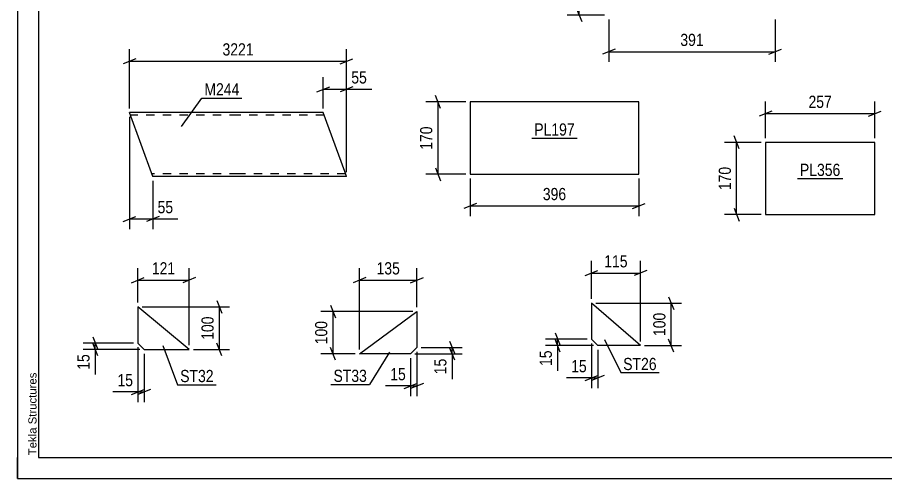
# Model space of a CAD drawing. Header units: millimetres. Extents: x 0 to 420, y 0 to 297.
# Drawn here: x 0 to 204.2, y 0 to 108.4 of the extents above; entities that cross this region are included whole.
import ezdxf

# ---------------------------------------------------------------- set-up
doc = ezdxf.new("R2010")
doc.units = ezdxf.units.MM
doc.linetypes.add('DXK_LINE_DOT2', pattern=[3.9198, 1.9599, -1.9599])
doc.styles.add('Arial', font='ARIAL.TTF', dxfattribs={"height": 0.2})
doc.styles.add('Arial Narrow', font='ARIALN.TTF', dxfattribs={"height": 0.2})

# ---------------------------------------------------------------- blocks, each defined once
blk = doc.blocks.new('Unknown-122572960-1115')
at = {"color": 5, "linetype": 'Continuous'}
for p, q in [((0, 297), (0, 0)), ((5, 292), (5, 5)), ((0, 0), (0, 5)), ((5, 5), (415, 5)), ((0, 0), (420, 0))]:
    blk.add_line(p, q, dxfattribs=at)
at = {"color": 174, "linetype": 'Continuous', "style": 'Arial'}
blk.add_text('Tekla Structures', height=1.9102, rotation=90, dxfattribs=at).set_placement((4.5, 5.5))
blk = doc.blocks.new('Part-122572960-23519 - 23518')
at = {"color": 2, "linetype": 'Continuous'}
for p, q in [((201.67, 79.06), (175.95, 79.06)), ((175.95, 79.06), (175.95, 62.06)), ((201.67, 62.06), (201.67, 79.06)), ((175.95, 62.06), (201.67, 62.06))]:
    blk.add_line(p, q, dxfattribs=at)
blk = doc.blocks.new('Part-122572960-23461 - 23460')
at = {"color": 2, "linetype": 'Continuous'}
for p, q in [((106.51, 88.55), (106.51, 71.55)), ((146.15, 88.55), (106.51, 88.55)), ((146.15, 71.55), (146.15, 88.55)), ((106.51, 71.55), (146.15, 71.55))]:
    blk.add_line(p, q, dxfattribs=at)
blk = doc.blocks.new('Part-122572960-23673 - 23672')
at = {"color": 2, "linetype": 'Continuous'}
for p, q in [((28.32, 40.37), (28.32, 31.87)), ((40.41, 30.37), (28.32, 40.37)), ((28.32, 31.87), (29.82, 30.37)), ((29.82, 30.37), (40.41, 30.37))]:
    blk.add_line(p, q, dxfattribs=at)
blk = doc.blocks.new('Part-122572960-23683 - 23682')
at = {"color": 2, "linetype": 'Continuous'}
for p, q in [((80.48, 29.32), (93.98, 39.32)), ((93.98, 39.32), (93.98, 30.82)), ((93.98, 30.82), (92.48, 29.32)), ((92.48, 29.32), (80.48, 29.32))]:
    blk.add_line(p, q, dxfattribs=at)
blk = doc.blocks.new('Part-122572960-23693 - 23692')
at = {"color": 2, "linetype": 'Continuous'}
for p, q in [((146.53, 31.26), (135.03, 41.26)), ((135.03, 41.26), (135.03, 32.76)), ((136.53, 31.26), (135.03, 32.76)), ((146.53, 31.26), (136.53, 31.26))]:
    blk.add_line(p, q, dxfattribs=at)
blk = doc.blocks.new('Part-122572960-29036 - 29035')
at = {"color": 2, "linetype": 'Continuous'}
for p, q in [((51.86, 86.04), (26.4, 86.04)), ((31.86, 71.04), (26.4, 86.04)), ((71.96, 86.04), (51.96, 86.04)), ((76.98, 72.24), (71.96, 86.04)), ((77.42, 71.04), (76.98, 72.24)), ((51.86, 71.04), (31.86, 71.04)), ((77.42, 71.04), (51.96, 71.04))]:
    blk.add_line(p, q, dxfattribs=at)
at = {"color": 7, "linetype": 'DXK_LINE_DOT2'}
for p, q in [((51.86, 85.44), (26.62, 85.44)), ((72.18, 85.44), (51.96, 85.44)), ((51.86, 71.64), (31.64, 71.64)), ((77.2, 71.64), (51.96, 71.64)), ((31.73, 71.39), (31.86, 71.04)), ((77.39, 71.13), (77.29, 71.39)), ((77.42, 71.04), (77.39, 71.13))]:
    blk.add_line(p, q, dxfattribs=at)
blk = doc.blocks.new('StraightDimension-122572960-23839 - 23518')
at = {"color": 7, "linetype": 'Continuous'}
for p, q in [((169.77, 77.56), (168.57, 80.56)), ((174.95, 79.06), (166.32, 79.06)), ((169.17, 62.06), (169.17, 79.06)), ((168.57, 63.56), (169.77, 60.56)), ((174.95, 62.06), (166.32, 62.06))]:
    blk.add_line(p, q, dxfattribs=at)
at = {"color": 0}
blk.add_wipeout([(168.42, 73.9), (164.22, 73.9), (164.22, 67.22), (168.42, 67.22)], dxfattribs=at)
at = {"color": 3, "style": 'Arial Narrow'}
blk.add_text('170', height=2.863, rotation=90.0002, dxfattribs=at).set_placement((167.82, 67.82))
blk = doc.blocks.new('StraightDimension-122572960-23843 - 23518')
at = {"color": 7, "linetype": 'Continuous'}
for p, q in [((175.95, 80.06), (175.95, 88.66)), ((201.67, 80.06), (201.67, 88.66)), ((177.45, 86.41), (174.45, 85.21)), ((175.95, 85.81), (201.67, 85.81)), ((200.17, 85.21), (203.17, 86.41))]:
    blk.add_line(p, q, dxfattribs=at)
at = {"color": 0}
blk.add_wipeout([(192.15, 86.56), (192.15, 90.76), (185.47, 90.76), (185.47, 86.56)], dxfattribs=at)
at = {"color": 3, "style": 'Arial Narrow'}
blk.add_text('257', height=2.863, dxfattribs=at).set_placement((186.07, 87.16))
blk = doc.blocks.new('StraightDimension-122572960-23807 - 23460')
at = {"color": 7, "linetype": 'Continuous'}
for p, q in [((99.53, 87.05), (98.33, 90.05)), ((105.51, 88.55), (96.08, 88.55)), ((98.93, 71.55), (98.93, 88.55)), ((105.51, 71.55), (96.08, 71.55)), ((98.33, 73.05), (99.53, 70.05))]:
    blk.add_line(p, q, dxfattribs=at)
at = {"color": 0}
blk.add_wipeout([(98.18, 83.4), (93.98, 83.4), (93.98, 76.71), (98.18, 76.71)], dxfattribs=at)
at = {"color": 3, "style": 'Arial Narrow'}
blk.add_text('170', height=2.863, rotation=90.0002, dxfattribs=at).set_placement((97.58, 77.31))
blk = doc.blocks.new('StraightDimension-122572960-23811 - 23460')
at = {"color": 7, "linetype": 'Continuous'}
for p, q in [((106.51, 70.55), (106.51, 61.72)), ((146.15, 70.55), (146.15, 61.72)), ((108.01, 64.72), (105.01, 63.52)), ((106.51, 64.12), (146.15, 64.12)), ((144.65, 63.52), (147.65, 64.72))]:
    blk.add_line(p, q, dxfattribs=at)
at = {"color": 0}
blk.add_wipeout([(129.67, 64.87), (129.67, 69.07), (122.99, 69.07), (122.99, 64.87)], dxfattribs=at)
at = {"color": 3, "style": 'Arial Narrow'}
blk.add_text('396', height=2.863, dxfattribs=at).set_placement((123.59, 65.47))
blk = doc.blocks.new('StraightDimension-122572960-23819 - 23480')
at = {"color": 7, "linetype": 'Continuous'}
for p, q in [((139.11, 107.94), (139.11, 97.97)), ((178.25, 107.94), (178.25, 97.97)), ((140.61, 100.97), (137.61, 99.77)), ((139.11, 100.37), (178.25, 100.37)), ((176.75, 99.77), (179.75, 100.97))]:
    blk.add_line(p, q, dxfattribs=at)
at = {"color": 0}
blk.add_wipeout([(162.02, 101.12), (162.02, 105.32), (155.33, 105.32), (155.33, 101.12)], dxfattribs=at)
at = {"color": 3, "style": 'Arial Narrow'}
blk.add_text('391', height=2.863, dxfattribs=at).set_placement((155.93, 101.72))
blk = doc.blocks.new('StraightDimension-122572960-23815 - 23480')
at = {"color": 7, "linetype": 'Continuous'}
for p, q in [((132.73, 124.44), (131.53, 127.44)), ((138.11, 125.94), (129.28, 125.94)), ((132.13, 108.94), (132.13, 125.94)), ((131.53, 110.44), (132.73, 107.44)), ((138.11, 108.94), (129.28, 108.94))]:
    blk.add_line(p, q, dxfattribs=at)
at = {"color": 0}
blk.add_wipeout([(131.38, 120.78), (127.18, 120.78), (127.18, 114.1), (131.38, 114.1)], dxfattribs=at)
at = {"color": 3, "style": 'Arial Narrow'}
blk.add_text('170', height=2.863, rotation=90.0002, dxfattribs=at).set_placement((130.78, 114.7))
blk = doc.blocks.new('StraightDimension-122572960-24379 - 23672')
at = {"color": 7, "linetype": 'Continuous'}
for p, q in [((17.72, 33.37), (18.92, 30.37)), ((27.32, 31.87), (15.47, 31.87)), ((18.92, 28.87), (17.72, 31.87)), ((18.32, 30.37), (18.32, 31.87)), ((28.82, 30.37), (15.47, 30.37))]:
    blk.add_line(p, q, dxfattribs=at)
at = {"color": 0}
blk.add_wipeout([(17.57, 29.84), (13.37, 29.84), (13.37, 24.99), (17.57, 24.99)], dxfattribs=at)
at = {"color": 7, "linetype": 'Continuous'}
blk.add_line((18.32, 30.37), (18.32, 24.46), dxfattribs=at)
blk.add_line((18.32, 30.37), (18.32, 24.46), dxfattribs=at)
at = {"color": 3, "style": 'Arial Narrow'}
blk.add_text('15', height=2.863, rotation=90.0002, dxfattribs=at).set_placement((16.97, 25.59))
blk = doc.blocks.new('StraightDimension-122572960-24371 - 23672')
at = {"color": 7, "linetype": 'Continuous'}
for p, q in [((28.32, 30.87), (28.32, 17.97)), ((29.82, 29.37), (29.82, 17.97)), ((26.82, 19.77), (29.82, 20.97)), ((31.32, 20.97), (28.32, 19.77)), ((28.32, 20.37), (29.82, 20.37))]:
    blk.add_line(p, q, dxfattribs=at)
at = {"color": 0}
blk.add_wipeout([(27.8, 21.12), (27.8, 25.32), (22.94, 25.32), (22.94, 21.12)], dxfattribs=at)
at = {"color": 7, "linetype": 'Continuous'}
blk.add_line((28.32, 20.37), (22.42, 20.37), dxfattribs=at)
blk.add_line((28.32, 20.37), (22.42, 20.37), dxfattribs=at)
at = {"color": 3, "style": 'Arial Narrow'}
blk.add_text('15', height=2.863, dxfattribs=at).set_placement((23.54, 21.72))
blk = doc.blocks.new('StraightDimension-122572960-24383 - 23672')
at = {"color": 7, "linetype": 'Continuous'}
for p, q in [((46.91, 41.87), (48.11, 38.87)), ((29.32, 40.37), (49.91, 40.37)), ((47.51, 30.37), (47.51, 40.37)), ((48.11, 28.87), (46.91, 31.87)), ((41.41, 30.37), (49.91, 30.37))]:
    blk.add_line(p, q, dxfattribs=at)
at = {"color": 0}
blk.add_wipeout([(46.76, 38.71), (42.56, 38.71), (42.56, 32.03), (46.76, 32.03)], dxfattribs=at)
at = {"color": 3, "style": 'Arial Narrow'}
blk.add_text('100', height=2.863, rotation=90.0002, dxfattribs=at).set_placement((46.16, 32.63))
blk = doc.blocks.new('StraightDimension-122572960-24375 - 23672')
at = {"color": 7, "linetype": 'Continuous'}
for p, q in [((28.32, 41.37), (28.32, 49.5)), ((40.41, 31.37), (40.41, 49.5)), ((26.82, 46.05), (29.82, 47.25)), ((41.91, 47.25), (38.91, 46.05)), ((28.32, 46.65), (40.41, 46.65))]:
    blk.add_line(p, q, dxfattribs=at)
at = {"color": 0}
blk.add_wipeout([(37.71, 47.4), (37.71, 51.6), (31.03, 51.6), (31.03, 47.4)], dxfattribs=at)
at = {"color": 3, "style": 'Arial Narrow'}
blk.add_text('121', height=2.863, dxfattribs=at).set_placement((31.63, 48))
blk = doc.blocks.new('StraightDimension-122572960-24395 - 23682')
at = {"color": 7, "linetype": 'Continuous'}
for p, q in [((93.98, 29.82), (93.98, 19.38)), ((92.48, 28.32), (92.48, 19.38)), ((90.98, 21.18), (93.98, 22.38)), ((95.48, 22.38), (92.48, 21.18)), ((92.48, 21.78), (93.98, 21.78))]:
    blk.add_line(p, q, dxfattribs=at)
at = {"color": 0}
blk.add_wipeout([(91.95, 22.53), (91.95, 26.73), (87.1, 26.73), (87.1, 22.53)], dxfattribs=at)
at = {"color": 7, "linetype": 'Continuous'}
blk.add_line((92.48, 21.78), (86.57, 21.78), dxfattribs=at)
blk.add_line((92.48, 21.78), (86.57, 21.78), dxfattribs=at)
at = {"color": 3, "style": 'Arial Narrow'}
blk.add_text('15', height=2.863, dxfattribs=at).set_placement((87.7, 23.13))
blk = doc.blocks.new('StraightDimension-122572960-24387 - 23682')
at = {"color": 7, "linetype": 'Continuous'}
for p, q in [((94.98, 30.82), (104.65, 30.82)), ((101.65, 32.32), (102.85, 29.32)), ((102.85, 27.82), (101.65, 30.82)), ((102.25, 29.32), (102.25, 30.82)), ((93.48, 29.32), (104.65, 29.32))]:
    blk.add_line(p, q, dxfattribs=at)
at = {"color": 0}
blk.add_wipeout([(101.5, 28.79), (97.3, 28.79), (97.3, 23.94), (101.5, 23.94)], dxfattribs=at)
at = {"color": 7, "linetype": 'Continuous'}
blk.add_line((102.25, 29.32), (102.25, 23.41), dxfattribs=at)
blk.add_line((102.25, 29.32), (102.25, 23.41), dxfattribs=at)
at = {"color": 3, "style": 'Arial Narrow'}
blk.add_text('15', height=2.863, rotation=90.0002, dxfattribs=at).set_placement((100.9, 24.54))
blk = doc.blocks.new('StraightDimension-122572960-24399 - 23682')
at = {"color": 7, "linetype": 'Continuous'}
for p, q in [((80.48, 30.32), (80.48, 49.51)), ((93.98, 40.32), (93.98, 49.51)), ((81.98, 47.26), (78.98, 46.06)), ((92.48, 46.06), (95.48, 47.26)), ((80.48, 46.66), (93.98, 46.66))]:
    blk.add_line(p, q, dxfattribs=at)
at = {"color": 0}
blk.add_wipeout([(90.57, 47.41), (90.57, 51.61), (83.88, 51.61), (83.88, 47.41)], dxfattribs=at)
at = {"color": 3, "style": 'Arial Narrow'}
blk.add_text('135', height=2.863, dxfattribs=at).set_placement((84.48, 48.01))
blk = doc.blocks.new('StraightDimension-122572960-24391 - 23682')
at = {"color": 7, "linetype": 'Continuous'}
for p, q in [((92.98, 39.32), (71.39, 39.32)), ((73.64, 40.82), (74.84, 37.82)), ((74.24, 29.32), (74.24, 39.32)), ((74.84, 27.82), (73.64, 30.82)), ((79.48, 29.32), (71.39, 29.32))]:
    blk.add_line(p, q, dxfattribs=at)
at = {"color": 0}
blk.add_wipeout([(73.49, 37.66), (69.29, 37.66), (69.29, 30.98), (73.49, 30.98)], dxfattribs=at)
at = {"color": 3, "style": 'Arial Narrow'}
blk.add_text('100', height=2.863, rotation=90.0002, dxfattribs=at).set_placement((72.89, 31.58))
blk = doc.blocks.new('StraightDimension-122572960-24411 - 23692')
at = {"color": 7, "linetype": 'Continuous'}
for p, q in [((134.03, 32.76), (124.21, 32.76)), ((126.46, 34.26), (127.66, 31.26)), ((127.66, 29.76), (126.46, 32.76)), ((127.06, 31.26), (127.06, 32.76)), ((135.53, 31.26), (124.21, 31.26))]:
    blk.add_line(p, q, dxfattribs=at)
at = {"color": 0}
blk.add_wipeout([(126.31, 30.74), (122.11, 30.74), (122.11, 25.88), (126.31, 25.88)], dxfattribs=at)
at = {"color": 7, "linetype": 'Continuous'}
blk.add_line((127.06, 31.26), (127.06, 25.36), dxfattribs=at)
blk.add_line((127.06, 31.26), (127.06, 25.36), dxfattribs=at)
at = {"color": 3, "style": 'Arial Narrow'}
blk.add_text('15', height=2.863, rotation=90.0002, dxfattribs=at).set_placement((125.71, 26.48))
blk = doc.blocks.new('StraightDimension-122572960-24403 - 23692')
at = {"color": 7, "linetype": 'Continuous'}
for p, q in [((135.03, 31.76), (135.03, 21.26)), ((136.53, 30.26), (136.53, 21.26)), ((133.53, 23.06), (136.53, 24.26)), ((138.03, 24.26), (135.03, 23.06)), ((135.03, 23.66), (136.53, 23.66))]:
    blk.add_line(p, q, dxfattribs=at)
at = {"color": 0}
blk.add_wipeout([(134.51, 24.41), (134.51, 28.61), (129.65, 28.61), (129.65, 24.41)], dxfattribs=at)
at = {"color": 7, "linetype": 'Continuous'}
blk.add_line((135.03, 23.66), (129.13, 23.66), dxfattribs=at)
blk.add_line((135.03, 23.66), (129.13, 23.66), dxfattribs=at)
at = {"color": 3, "style": 'Arial Narrow'}
blk.add_text('15', height=2.863, dxfattribs=at).set_placement((130.25, 25.01))
blk = doc.blocks.new('StraightDimension-122572960-24415 - 23692')
at = {"color": 7, "linetype": 'Continuous'}
for p, q in [((136.03, 41.26), (156.17, 41.26)), ((153.17, 42.76), (154.37, 39.76)), ((153.77, 31.26), (153.77, 41.26)), ((154.37, 29.76), (153.17, 32.76)), ((147.53, 31.26), (156.17, 31.26))]:
    blk.add_line(p, q, dxfattribs=at)
at = {"color": 0}
blk.add_wipeout([(153.02, 39.6), (148.82, 39.6), (148.82, 32.92), (153.02, 32.92)], dxfattribs=at)
at = {"color": 3, "style": 'Arial Narrow'}
blk.add_text('100', height=2.863, rotation=90.0002, dxfattribs=at).set_placement((152.42, 33.52))
blk = doc.blocks.new('StraightDimension-122572960-24407 - 23692')
at = {"color": 7, "linetype": 'Continuous'}
for p, q in [((135.03, 42.26), (135.03, 51.17)), ((146.53, 32.26), (146.53, 51.17)), ((133.53, 47.72), (136.53, 48.92)), ((135.03, 48.32), (146.53, 48.32)), ((148.03, 48.92), (145.03, 47.72))]:
    blk.add_line(p, q, dxfattribs=at)
at = {"color": 0}
blk.add_wipeout([(144.12, 49.07), (144.12, 53.27), (137.44, 53.27), (137.44, 49.07)], dxfattribs=at)
at = {"color": 3, "style": 'Arial Narrow'}
blk.add_text('115', height=2.863, dxfattribs=at).set_placement((138.04, 49.67))
blk = doc.blocks.new('StraightDimension-122572960-29300 - 29035')
at = {"color": 7, "linetype": 'Continuous'}
for p, q in [((26.4, 87.04), (26.4, 100.98)), ((77.42, 72.04), (77.42, 100.98)), ((27.9, 98.73), (24.9, 97.53)), ((26.4, 98.13), (77.42, 98.13)), ((75.92, 97.53), (78.92, 98.73))]:
    blk.add_line(p, q, dxfattribs=at)
at = {"color": 0}
blk.add_wipeout([(56.17, 98.88), (56.17, 103.08), (47.65, 103.08), (47.65, 98.88)], dxfattribs=at)
at = {"color": 3, "style": 'Arial Narrow'}
blk.add_text('3221', height=2.863, dxfattribs=at).set_placement((48.25, 99.48))
blk = doc.blocks.new('StraightDimension-122572960-29311 - 29035')
at = {"color": 7, "linetype": 'Continuous'}
for p, q in [((71.96, 87.04), (71.96, 94.4)), ((77.42, 72.04), (77.42, 94.4)), ((70.46, 90.95), (73.46, 92.15)), ((78.92, 92.15), (75.92, 90.95)), ((71.96, 91.55), (77.42, 91.55))]:
    blk.add_line(p, q, dxfattribs=at)
at = {"color": 0}
blk.add_wipeout([(82.8, 92.3), (82.8, 96.5), (77.94, 96.5), (77.94, 92.3)], dxfattribs=at)
at = {"color": 7, "linetype": 'Continuous'}
blk.add_line((77.42, 91.55), (83.33, 91.55), dxfattribs=at)
blk.add_line((77.42, 91.55), (83.33, 91.55), dxfattribs=at)
at = {"color": 3, "style": 'Arial Narrow'}
blk.add_text('55', height=2.863, dxfattribs=at).set_placement((78.54, 92.9))
blk = doc.blocks.new('StraightDimension-122572960-29326 - 29035')
at = {"color": 7, "linetype": 'Continuous'}
for p, q in [((26.4, 85.04), (26.4, 58.64)), ((31.86, 70.04), (31.86, 58.64)), ((24.9, 60.44), (27.9, 61.64)), ((33.36, 61.64), (30.36, 60.44)), ((26.4, 61.04), (31.86, 61.04))]:
    blk.add_line(p, q, dxfattribs=at)
at = {"color": 0}
blk.add_wipeout([(37.24, 61.79), (37.24, 65.99), (32.38, 65.99), (32.38, 61.79)], dxfattribs=at)
at = {"color": 7, "linetype": 'Continuous'}
blk.add_line((31.86, 61.04), (37.77, 61.04), dxfattribs=at)
blk.add_line((31.86, 61.04), (37.77, 61.04), dxfattribs=at)
at = {"color": 3, "style": 'Arial Narrow'}
blk.add_text('55', height=2.863, dxfattribs=at).set_placement((32.98, 62.39))
blk = doc.blocks.new('Mark-122572960-24473 - 23518')
at = {"color": 0}
blk.add_wipeout([(193.56, 71.16), (193.56, 74.16), (184.06, 74.16), (184.06, 71.16)], dxfattribs=at)
blk.add_wipeout([(193.56, 71.16), (193.56, 74.16), (184.06, 74.16), (184.06, 71.16)], dxfattribs=at)
at = {"color": 30, "linetype": 'Continuous'}
blk.add_line((183.46, 70.56), (194.16, 70.56), dxfattribs=at)
at = {"color": 3, "style": 'Arial Narrow'}
blk.add_text('PL356', height=2.863, dxfattribs=at).set_placement((184.06, 71.16))
blk = doc.blocks.new('Mark-122572960-24461 - 23460')
at = {"color": 0}
blk.add_wipeout([(131.08, 80.65), (131.08, 83.65), (121.58, 83.65), (121.58, 80.65)], dxfattribs=at)
blk.add_wipeout([(131.08, 80.65), (131.08, 83.65), (121.58, 83.65), (121.58, 80.65)], dxfattribs=at)
at = {"color": 30, "linetype": 'Continuous'}
blk.add_line((120.98, 80.05), (131.68, 80.05), dxfattribs=at)
at = {"color": 3, "style": 'Arial Narrow'}
blk.add_text('PL197', height=2.863, dxfattribs=at).set_placement((121.58, 80.65))
blk = doc.blocks.new('Mark-122572960-24557 - 23672')
at = {"color": 0}
blk.add_wipeout([(46.16, 22.69), (46.16, 25.69), (38.3, 25.69), (38.3, 22.69)], dxfattribs=at)
blk.add_wipeout([(46.16, 22.69), (46.16, 25.69), (38.3, 25.69), (38.3, 22.69)], dxfattribs=at)
at = {"color": 30, "linetype": 'Continuous'}
for p, q in [((34.18, 31.27), (37.7, 22.09)), ((37.7, 22.09), (46.76, 22.09))]:
    blk.add_line(p, q, dxfattribs=at)
at = {"color": 3, "style": 'Arial Narrow'}
blk.add_text('ST32', height=2.863, dxfattribs=at).set_placement((38.3, 22.69))
blk = doc.blocks.new('Mark-122572960-24560 - 23682')
at = {"color": 0}
blk.add_wipeout([(82.2, 22.74), (82.2, 25.74), (74.35, 25.74), (74.35, 22.74)], dxfattribs=at)
blk.add_wipeout([(82.2, 22.74), (82.2, 25.74), (74.35, 25.74), (74.35, 22.74)], dxfattribs=at)
at = {"color": 30, "linetype": 'Continuous'}
for p in [(87.55, 29.77), (73.75, 22.14)]:
    blk.add_line(p, (82.8, 22.14), dxfattribs=at)
at = {"color": 3, "style": 'Arial Narrow'}
blk.add_text('ST33', height=2.863, dxfattribs=at).set_placement((74.35, 22.74))
blk = doc.blocks.new('Mark-122572960-24563 - 23692')
at = {"color": 0}
blk.add_wipeout([(150.35, 25.52), (150.35, 28.52), (142.49, 28.52), (142.49, 25.52)], dxfattribs=at)
blk.add_wipeout([(150.35, 25.52), (150.35, 28.52), (142.49, 28.52), (142.49, 25.52)], dxfattribs=at)
at = {"color": 30, "linetype": 'Continuous'}
for p, q in [((138.07, 32.74), (141.89, 24.92)), ((141.89, 24.92), (150.95, 24.92))]:
    blk.add_line(p, q, dxfattribs=at)
at = {"color": 3, "style": 'Arial Narrow'}
blk.add_text('ST26', height=2.863, dxfattribs=at).set_placement((142.49, 25.52))
blk = doc.blocks.new('Mark-122572960-29338 - 29035')
at = {"color": 0}
blk.add_wipeout([(52.21, 90.08), (52.21, 93.08), (43.99, 93.08), (43.99, 90.08)], dxfattribs=at)
blk.add_wipeout([(52.21, 90.08), (52.21, 93.08), (43.99, 93.08), (43.99, 90.08)], dxfattribs=at)
at = {"color": 30, "linetype": 'Continuous'}
for p, q in [((38.61, 82.78), (43.39, 89.48)), ((43.39, 89.48), (52.81, 89.48))]:
    blk.add_line(p, q, dxfattribs=at)
at = {"color": 3, "style": 'Arial Narrow'}
blk.add_text('M244', height=2.863, dxfattribs=at).set_placement((43.99, 90.08))

msp = doc.modelspace()

# ---------------------------------------------------------------- block references
for name in ['Unknown-122572960-1115', 'Part-122572960-23461 - 23460', 'Part-122572960-29036 - 29035', 'Part-122572960-23519 - 23518', 'Part-122572960-23693 - 23692', 'Part-122572960-23673 - 23672', 'Part-122572960-23683 - 23682']:
    msp.add_blockref(name, (0, 0))

# ---------------------------------------------------------------- next in the draw order: block references
for name in ['StraightDimension-122572960-23819 - 23480', 'StraightDimension-122572960-29300 - 29035', 'StraightDimension-122572960-23807 - 23460', 'Mark-122572960-24461 - 23460', 'StraightDimension-122572960-23839 - 23518', 'Mark-122572960-24473 - 23518', 'StraightDimension-122572960-24379 - 23672', 'StraightDimension-122572960-24411 - 23692', 'StraightDimension-122572960-24395 - 23682']:
    msp.add_blockref(name, (0, 0))

# ---------------------------------------------------------------- next in the draw order: block references
for name in ['StraightDimension-122572960-23815 - 23480', 'StraightDimension-122572960-29311 - 29035', 'StraightDimension-122572960-23843 - 23518', 'StraightDimension-122572960-29326 - 29035', 'StraightDimension-122572960-23811 - 23460', 'StraightDimension-122572960-24371 - 23672', 'StraightDimension-122572960-24387 - 23682', 'StraightDimension-122572960-24403 - 23692']:
    msp.add_blockref(name, (0, 0))

# ---------------------------------------------------------------- next in the draw order: block references
for name in ['Mark-122572960-29338 - 29035', 'StraightDimension-122572960-24399 - 23682', 'StraightDimension-122572960-24383 - 23672', 'StraightDimension-122572960-24415 - 23692']:
    msp.add_blockref(name, (0, 0))

# ---------------------------------------------------------------- next in the draw order: block references
for name in ['StraightDimension-122572960-24407 - 23692', 'StraightDimension-122572960-24375 - 23672', 'StraightDimension-122572960-24391 - 23682']:
    msp.add_blockref(name, (0, 0))

# ---------------------------------------------------------------- next in the draw order: block references
for name in ['Mark-122572960-24563 - 23692', 'Mark-122572960-24557 - 23672', 'Mark-122572960-24560 - 23682']:
    msp.add_blockref(name, (0, 0))

doc.saveas('drawing.dxf')
